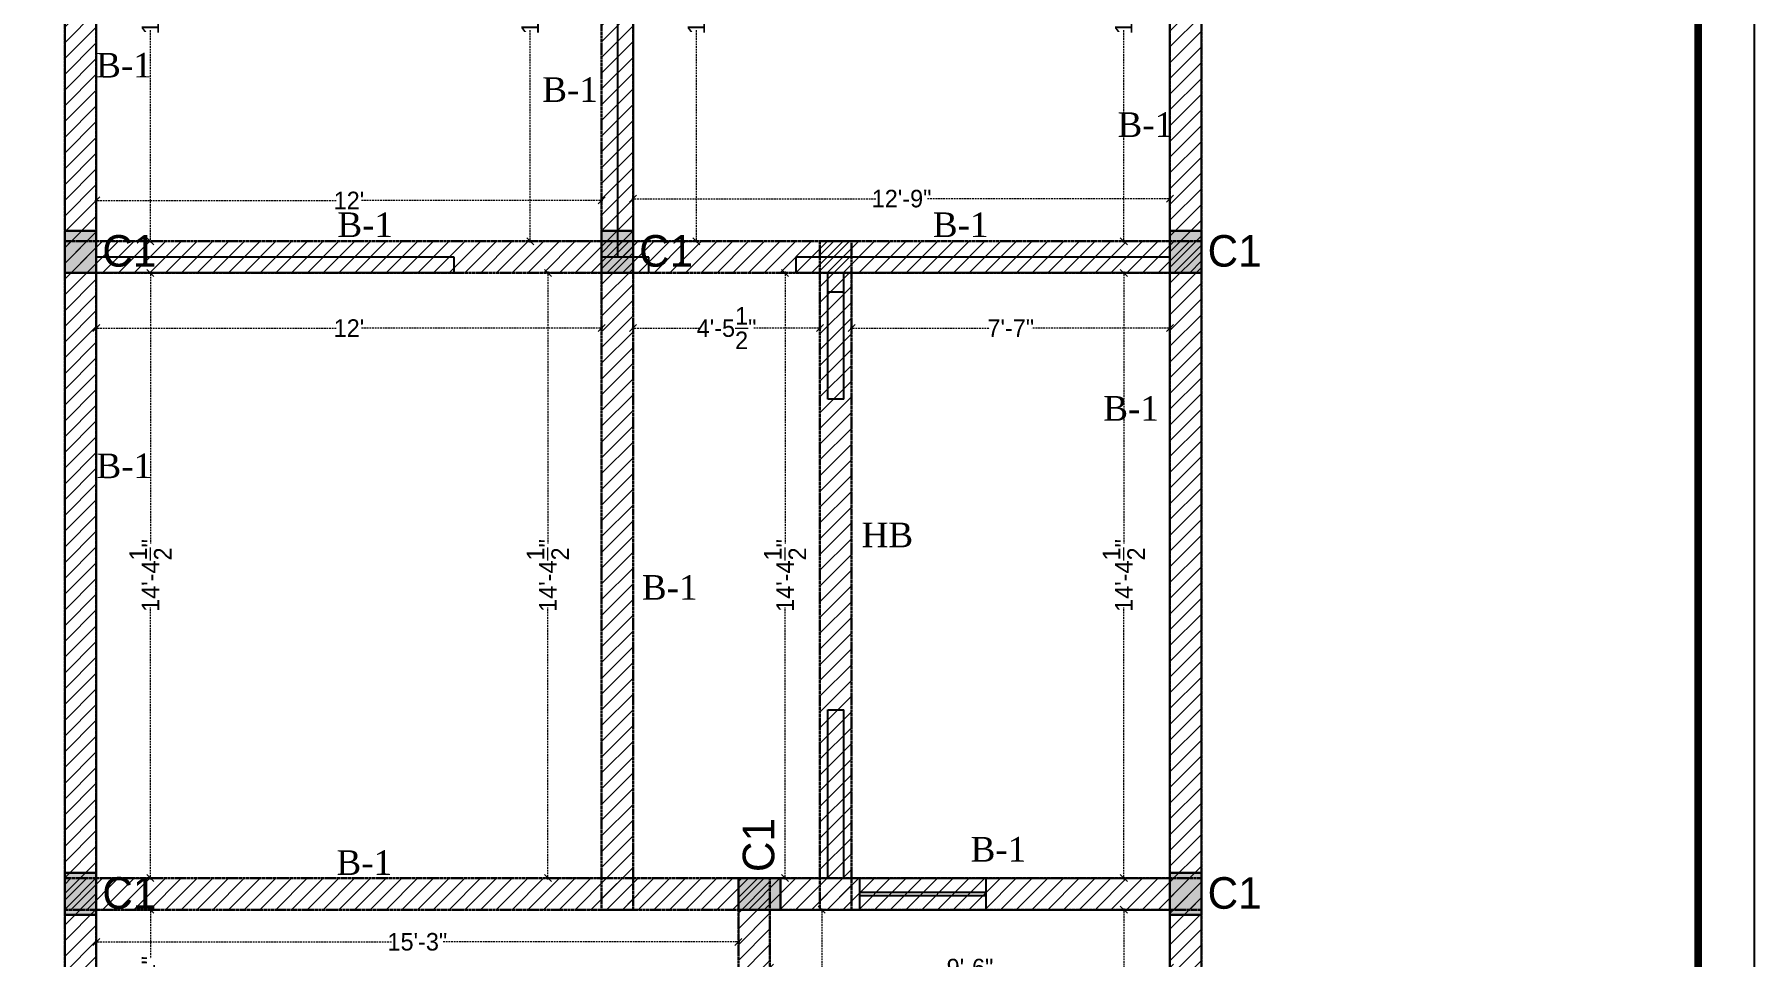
# Model space of a CAD drawing. Header units: millimetres. Extents: x -6808 to 215771, y -89660 to -16303.
# Drawn here: x 101105.7 to 101596, y -53894.8 to -53632 of the extents above; entities that cross this region are included whole.
import ezdxf

# ---------------------------------------------------------------- set-up
doc = ezdxf.new("R2010")
doc.units = ezdxf.units.MM
doc.header["$PDMODE"] = 35
doc.linetypes.add('CENTER2', pattern=[1.125, 0.75, -0.125, 0.125, -0.125])
doc.linetypes.add('DASHED', pattern=[0.75, 0.5, -0.25])
doc.layers.get('0').update_dxf_attribs({"color": 8})
doc.layers.add('beam', color=6, linetype='CENTER2', lineweight=30)
doc.layers.add('column', color=5, linetype='Continuous', lineweight=30)
doc.layers.add('Beam Text', color=6, linetype='Continuous')
doc.layers.add('FORMAT', color=7, linetype='Continuous')
doc.styles.add('SAJ', font='eurr____.ttf')
doc.styles.get("Standard").update_dxf_attribs({"font": 'times.ttf'})
doc.dimstyles.new('SAJ', dxfattribs={"dimtxt": 5, "dimasz": 2, "dimexe": 1, "dimexo": 1, "dimgap": 0.09375, "dimtad": 0, "dimdec": 1, "dimzin": 0, "dimdsep": 46, "dimlunit": 4, "dimtxsty": 'SAJ', "dimblk": 'OBLIQUE', "dimcen": 0.125, "dimdle": 0.375, "dimadec": 0, "dimazin": 0, "dimtfac": 1, "dimtdec": 1, "dimtofl": 0, "dimtmove": 0, "dimatfit": 3, "dimldrblk": 'OBLIQUE', "dimfxl": 1, "dimtolj": 1, "dimtzin": 0, "dimlwd": 5, "dimlwe": 5, "dimarcsym": 1})
pattern_1 = [(45, (2835.6205, -443.1885), (-2.24506403, 2.24506403), [])]
pattern_2 = [(45, (83481.934, -34885.1975), (-2.24506403, 2.24506403), [])]

# ---------------------------------------------------------------- blocks, each defined once
blk = doc.blocks.new('_Oblique')
at = {"color": 0, "linetype": 'ByBlock', "lineweight": -2}
blk.add_line((-0.5, -0.5), (0.5, 0.5), dxfattribs=at)
blk = doc.blocks.new('*D1902')
at = {"color": 0, "linetype": 'DASHED', "lineweight": 5, "transparency": 16777216}
for p, q in [((101113.36, -53465.97), (101089.65, -53465.97)), ((101090.65, -53465.6), (101090.65, -53816.92)), ((101090.65, -54186.35), (101090.65, -53835.02)), ((101113.36, -54185.97), (101089.65, -54185.97))]:
    blk.add_line(p, q, dxfattribs=at)
at = {"layer": 'Defpoints', "color": 0, "transparency": 16777216}
for p in [(101090.65, -53465.97), (101114.36, -53465.97), (101114.36, -54185.97)]:
    blk.add_point(p, dxfattribs=at)
at = {"color": 0, "lineweight": 5, "transparency": 16777216, "xscale": 2, "yscale": 2, "zscale": 2}
for p, rotation in [((101090.65, -53465.97), 90), ((101090.65, -54185.97), 270)]:
    blk.add_blockref('_Oblique', p, dxfattribs=dict(at, rotation=rotation))
at = {"color": 0, "transparency": 16777216, "insert": (101090.65, -53825.97), "char_height": 12, "attachment_point": 5, "rotation": 90, "style": 'SAJ'}
blk.add_mtext("\\A1;60'", dxfattribs=at)
blk = doc.blocks.new('c1')
at = {"layer": 'column'}
blk.add_hatch(color=256, dxfattribs=at).paths.add_polyline_path([(58376.49, -43564.36), (58385.49, -43564.36), (58385.49, -43552.36), (58376.49, -43552.36)])
for p, q in [((58376.49, -43552.36), (58376.49, -43564.36)), ((58376.49, -43552.36), (58385.49, -43552.36)), ((58385.49, -43564.36), (58385.49, -43552.36)), ((58376.49, -43564.36), (58385.49, -43564.36))]:
    blk.add_line(p, q, dxfattribs=at)
blk = doc.blocks.new('*D1867')
at = {"layer": 'Beam Text', "color": 0, "linetype": 'DASHED', "lineweight": 5, "transparency": 16777216}
for p, q in [((101428.36, -53555.97), (101415.2, -53555.97)), ((101416.2, -53555.6), (101416.2, -53616.18)), ((101416.2, -53691.35), (101416.2, -53630.76)), ((101428.36, -53690.97), (101415.2, -53690.97))]:
    blk.add_line(p, q, dxfattribs=at)
at = {"layer": 'Defpoints', "color": 0, "linetype": 'Continuous', "transparency": 16777216}
for p in [(101429.36, -53555.97), (101416.2, -53690.97), (101429.36, -53690.97)]:
    blk.add_point(p, dxfattribs=at)
at = {"layer": 'Beam Text', "color": 0, "linetype": 'Continuous', "lineweight": 5, "transparency": 16777216, "xscale": 2, "yscale": 2, "zscale": 2}
for p, rotation in [((101416.2, -53555.97), 90), ((101416.2, -53690.97), 270)]:
    blk.add_blockref('_Oblique', p, dxfattribs=dict(at, rotation=rotation))
at = {"layer": 'Beam Text', "color": 0, "linetype": 'Continuous', "lineweight": 18, "transparency": 16777216, "insert": (101416.2, -53623.47), "char_height": 5, "attachment_point": 5, "rotation": 90, "style": 'SAJ'}
blk.add_mtext('\\A1;11\'-3"', dxfattribs=at)
blk = doc.blocks.new('*D1868')
at = {"layer": 'Beam Text', "color": 0, "linetype": 'DASHED', "lineweight": 5, "transparency": 16777216}
for p, q in [((101428.36, -53699.97), (101415.2, -53699.97)), ((101416.2, -53699.6), (101416.2, -53777.12)), ((101416.2, -53872.85), (101416.2, -53795.32)), ((101428.36, -53872.47), (101415.2, -53872.47))]:
    blk.add_line(p, q, dxfattribs=at)
at = {"layer": 'Defpoints', "color": 0, "linetype": 'Continuous', "transparency": 16777216}
for p in [(101429.36, -53699.97), (101416.2, -53872.47), (101429.36, -53872.47)]:
    blk.add_point(p, dxfattribs=at)
at = {"layer": 'Beam Text', "color": 0, "linetype": 'Continuous', "lineweight": 5, "transparency": 16777216, "xscale": 2, "yscale": 2, "zscale": 2}
for p, rotation in [((101416.2, -53699.97), 90), ((101416.2, -53872.47), 270)]:
    blk.add_blockref('_Oblique', p, dxfattribs=dict(at, rotation=rotation))
at = {"layer": 'Beam Text', "color": 0, "linetype": 'Continuous', "lineweight": 18, "transparency": 16777216, "insert": (101416.2, -53786.22), "char_height": 5, "attachment_point": 5, "rotation": 90, "style": 'SAJ'}
blk.add_mtext('\\A1;14\'-4{\\H1x;\\S1/2;}"', dxfattribs=at)
blk = doc.blocks.new('*D1869')
at = {"layer": 'Beam Text', "color": 0, "linetype": 'DASHED', "lineweight": 5, "transparency": 16777216}
for p, q in [((101428.36, -53881.47), (101415.2, -53881.47)), ((101416.2, -53881.1), (101416.2, -53965.86)), ((101416.2, -54072.35), (101416.2, -53987.58)), ((101428.36, -54071.97), (101415.2, -54071.97))]:
    blk.add_line(p, q, dxfattribs=at)
at = {"layer": 'Defpoints', "color": 0, "linetype": 'Continuous', "transparency": 16777216}
for p in [(101429.36, -53881.47), (101416.2, -54071.97), (101429.36, -54071.97)]:
    blk.add_point(p, dxfattribs=at)
at = {"layer": 'Beam Text', "color": 0, "linetype": 'Continuous', "lineweight": 5, "transparency": 16777216, "xscale": 2, "yscale": 2, "zscale": 2}
for p, rotation in [((101416.2, -53881.47), 90), ((101416.2, -54071.97), 270)]:
    blk.add_blockref('_Oblique', p, dxfattribs=dict(at, rotation=rotation))
at = {"layer": 'Beam Text', "color": 0, "linetype": 'Continuous', "lineweight": 18, "transparency": 16777216, "insert": (101416.2, -53976.72), "char_height": 5, "attachment_point": 5, "rotation": 90, "style": 'SAJ'}
blk.add_mtext('\\A1;15\'-10{\\H1x;\\S1/2;}"', dxfattribs=at)
blk = doc.blocks.new('*D1871')
at = {"layer": 'Beam Text', "color": 0, "linetype": 'DASHED', "lineweight": 5, "transparency": 16777216}
for p, q in [((101124.36, -53555.97), (101139.8, -53555.97)), ((101138.8, -53555.6), (101138.8, -53616.18)), ((101138.8, -53691.35), (101138.8, -53630.76)), ((101124.36, -53690.97), (101139.8, -53690.97))]:
    blk.add_line(p, q, dxfattribs=at)
at = {"layer": 'Defpoints', "color": 0, "linetype": 'Continuous', "transparency": 16777216}
for p in [(101123.36, -53555.97), (101123.36, -53690.97), (101138.8, -53690.97)]:
    blk.add_point(p, dxfattribs=at)
at = {"layer": 'Beam Text', "color": 0, "linetype": 'Continuous', "lineweight": 5, "transparency": 16777216, "xscale": 2, "yscale": 2, "zscale": 2}
for p, rotation in [((101138.8, -53555.97), 90), ((101138.8, -53690.97), 270)]:
    blk.add_blockref('_Oblique', p, dxfattribs=dict(at, rotation=rotation))
at = {"layer": 'Beam Text', "color": 0, "linetype": 'Continuous', "lineweight": 18, "transparency": 16777216, "insert": (101138.8, -53623.47), "char_height": 5, "attachment_point": 5, "rotation": 90, "style": 'SAJ'}
blk.add_mtext('\\A1;11\'-3"', dxfattribs=at)
blk = doc.blocks.new('*D1872')
at = {"layer": 'Beam Text', "color": 0, "linetype": 'DASHED', "lineweight": 5, "transparency": 16777216}
for p, q in [((101124.36, -53699.97), (101139.8, -53699.97)), ((101138.8, -53699.6), (101138.8, -53777.12)), ((101138.8, -53872.85), (101138.8, -53795.32)), ((101124.36, -53872.47), (101139.8, -53872.47))]:
    blk.add_line(p, q, dxfattribs=at)
at = {"layer": 'Defpoints', "color": 0, "linetype": 'Continuous', "transparency": 16777216}
for p in [(101123.36, -53699.97), (101123.36, -53872.47), (101138.8, -53872.47)]:
    blk.add_point(p, dxfattribs=at)
at = {"layer": 'Beam Text', "color": 0, "linetype": 'Continuous', "lineweight": 5, "transparency": 16777216, "xscale": 2, "yscale": 2, "zscale": 2}
for p, rotation in [((101138.8, -53699.97), 90), ((101138.8, -53872.47), 270)]:
    blk.add_blockref('_Oblique', p, dxfattribs=dict(at, rotation=rotation))
at = {"layer": 'Beam Text', "color": 0, "linetype": 'Continuous', "lineweight": 18, "transparency": 16777216, "insert": (101138.8, -53786.22), "char_height": 5, "attachment_point": 5, "rotation": 90, "style": 'SAJ'}
blk.add_mtext('\\A1;14\'-4{\\H1x;\\S1/2;}"', dxfattribs=at)
blk = doc.blocks.new('*D1877')
at = {"layer": 'Beam Text', "color": 0, "linetype": 'DASHED', "lineweight": 5, "transparency": 16777216}
for p, q in [((101315.36, -53882.47), (101315.36, -53899)), ((101429.36, -53882.47), (101429.36, -53899)), ((101314.98, -53898), (101366.39, -53898)), ((101429.73, -53898), (101378.33, -53898))]:
    blk.add_line(p, q, dxfattribs=at)
at = {"layer": 'Defpoints', "color": 0, "linetype": 'Continuous', "transparency": 16777216}
for p in [(101315.36, -53881.47), (101429.36, -53881.47), (101429.36, -53898)]:
    blk.add_point(p, dxfattribs=at)
at = {"layer": 'Beam Text', "color": 0, "linetype": 'Continuous', "lineweight": 5, "transparency": 16777216, "xscale": 2, "yscale": 2, "zscale": 2, "rotation": 180}
blk.add_blockref('_Oblique', (101315.36, -53898), dxfattribs=at)
at = {"layer": 'Beam Text', "color": 0, "linetype": 'Continuous', "lineweight": 5, "transparency": 16777216, "xscale": 2, "yscale": 2, "zscale": 2}
blk.add_blockref('_Oblique', (101429.36, -53898), dxfattribs=at)
at = {"layer": 'Beam Text', "color": 0, "linetype": 'Continuous', "lineweight": 18, "transparency": 16777216, "insert": (101372.36, -53898), "char_height": 5, "attachment_point": 5, "style": 'SAJ'}
blk.add_mtext('\\A1;9\'-6"', dxfattribs=at)
blk = doc.blocks.new('*D1880')
at = {"layer": 'Beam Text', "color": 0, "linetype": 'DASHED', "lineweight": 5, "transparency": 16777216}
for p, q in [((101316.36, -53881.47), (101331.11, -53881.47)), ((101330.11, -53881.1), (101330.11, -53965.86)), ((101330.11, -54072.35), (101330.11, -53987.58)), ((101316.36, -54071.97), (101331.11, -54071.97))]:
    blk.add_line(p, q, dxfattribs=at)
at = {"layer": 'Defpoints', "color": 0, "linetype": 'Continuous', "transparency": 16777216}
for p in [(101315.36, -53881.47), (101315.36, -54071.97), (101330.11, -54071.97)]:
    blk.add_point(p, dxfattribs=at)
at = {"layer": 'Beam Text', "color": 0, "linetype": 'Continuous', "lineweight": 5, "transparency": 16777216, "xscale": 2, "yscale": 2, "zscale": 2}
for p, rotation in [((101330.11, -53881.47), 90), ((101330.11, -54071.97), 270)]:
    blk.add_blockref('_Oblique', p, dxfattribs=dict(at, rotation=rotation))
at = {"layer": 'Beam Text', "color": 0, "linetype": 'Continuous', "lineweight": 18, "transparency": 16777216, "insert": (101330.11, -53976.72), "char_height": 5, "attachment_point": 5, "rotation": 90, "style": 'SAJ'}
blk.add_mtext('\\A1;15\'-10{\\H1x;\\S1/2;}"', dxfattribs=at)
blk = doc.blocks.new('*D1883')
at = {"layer": 'Beam Text', "color": 0, "linetype": 'DASHED', "lineweight": 5, "transparency": 16777216}
for p, q in [((101123.36, -53700.97), (101123.36, -53716.71)), ((101267.36, -53700.97), (101267.36, -53716.71)), ((101122.98, -53715.71), (101191.97, -53715.71)), ((101267.73, -53715.71), (101198.74, -53715.71))]:
    blk.add_line(p, q, dxfattribs=at)
at = {"layer": 'Defpoints', "color": 0, "linetype": 'Continuous', "transparency": 16777216}
for p in [(101123.36, -53699.97), (101267.36, -53699.97), (101267.36, -53715.71)]:
    blk.add_point(p, dxfattribs=at)
at = {"layer": 'Beam Text', "color": 0, "linetype": 'Continuous', "lineweight": 5, "transparency": 16777216, "xscale": 2, "yscale": 2, "zscale": 2, "rotation": 180}
blk.add_blockref('_Oblique', (101123.36, -53715.71), dxfattribs=at)
at = {"layer": 'Beam Text', "color": 0, "linetype": 'Continuous', "lineweight": 5, "transparency": 16777216, "xscale": 2, "yscale": 2, "zscale": 2}
blk.add_blockref('_Oblique', (101267.36, -53715.71), dxfattribs=at)
at = {"layer": 'Beam Text', "color": 0, "linetype": 'Continuous', "lineweight": 18, "transparency": 16777216, "insert": (101195.36, -53715.71), "char_height": 5, "attachment_point": 5, "style": 'SAJ'}
blk.add_mtext("\\A1;12'", dxfattribs=at)
blk = doc.blocks.new('*D1884')
at = {"layer": 'Beam Text', "color": 0, "linetype": 'DASHED', "lineweight": 5, "transparency": 16777216}
for p, q in [((101338.61, -53700.97), (101338.61, -53716.71)), ((101429.36, -53700.97), (101429.36, -53716.71)), ((101338.23, -53715.71), (101378, -53715.71)), ((101429.73, -53715.71), (101389.96, -53715.71))]:
    blk.add_line(p, q, dxfattribs=at)
at = {"layer": 'Defpoints', "color": 0, "linetype": 'Continuous', "transparency": 16777216}
for p in [(101338.61, -53699.97), (101429.36, -53699.97), (101429.36, -53715.71)]:
    blk.add_point(p, dxfattribs=at)
at = {"layer": 'Beam Text', "color": 0, "linetype": 'Continuous', "lineweight": 5, "transparency": 16777216, "xscale": 2, "yscale": 2, "zscale": 2, "rotation": 180}
blk.add_blockref('_Oblique', (101338.61, -53715.71), dxfattribs=at)
at = {"layer": 'Beam Text', "color": 0, "linetype": 'Continuous', "lineweight": 5, "transparency": 16777216, "xscale": 2, "yscale": 2, "zscale": 2}
blk.add_blockref('_Oblique', (101429.36, -53715.71), dxfattribs=at)
at = {"layer": 'Beam Text', "color": 0, "linetype": 'Continuous', "lineweight": 18, "transparency": 16777216, "insert": (101383.98, -53715.71), "char_height": 5, "attachment_point": 5, "style": 'SAJ'}
blk.add_mtext('\\A1;7\'-7"', dxfattribs=at)
blk = doc.blocks.new('*D1885')
at = {"layer": 'Beam Text', "color": 0, "linetype": 'DASHED', "lineweight": 5, "transparency": 16777216}
for p, q in [((101266.36, -53555.97), (101246.04, -53555.97)), ((101247.04, -53555.6), (101247.04, -53616.18)), ((101247.04, -53691.35), (101247.04, -53630.76)), ((101266.36, -53690.97), (101246.04, -53690.97))]:
    blk.add_line(p, q, dxfattribs=at)
at = {"layer": 'Defpoints', "color": 0, "linetype": 'Continuous', "transparency": 16777216}
for p in [(101267.36, -53555.97), (101247.04, -53690.97), (101267.36, -53690.97)]:
    blk.add_point(p, dxfattribs=at)
at = {"layer": 'Beam Text', "color": 0, "linetype": 'Continuous', "lineweight": 5, "transparency": 16777216, "xscale": 2, "yscale": 2, "zscale": 2}
for p, rotation in [((101247.04, -53555.97), 90), ((101247.04, -53690.97), 270)]:
    blk.add_blockref('_Oblique', p, dxfattribs=dict(at, rotation=rotation))
at = {"layer": 'Beam Text', "color": 0, "linetype": 'Continuous', "lineweight": 18, "transparency": 16777216, "insert": (101247.04, -53623.47), "char_height": 5, "attachment_point": 5, "rotation": 90, "style": 'SAJ'}
blk.add_mtext('\\A1;11\'-3"', dxfattribs=at)
blk = doc.blocks.new('*D1860')
at = {"layer": 'Beam Text', "color": 0, "linetype": 'DASHED', "lineweight": 5, "transparency": 16777216}
for p, q in [((101276.36, -53700.97), (101276.36, -53716.71)), ((101329.61, -53700.97), (101329.61, -53716.71)), ((101275.98, -53715.71), (101295.24, -53715.71)), ((101329.98, -53715.71), (101310.72, -53715.71))]:
    blk.add_line(p, q, dxfattribs=at)
at = {"layer": 'Defpoints', "color": 0, "linetype": 'Continuous', "transparency": 16777216}
for p in [(101276.36, -53699.97), (101329.61, -53699.97), (101329.61, -53715.71)]:
    blk.add_point(p, dxfattribs=at)
at = {"layer": 'Beam Text', "color": 0, "linetype": 'Continuous', "lineweight": 5, "transparency": 16777216, "xscale": 2, "yscale": 2, "zscale": 2, "rotation": 180}
blk.add_blockref('_Oblique', (101276.36, -53715.71), dxfattribs=at)
at = {"layer": 'Beam Text', "color": 0, "linetype": 'Continuous', "lineweight": 5, "transparency": 16777216, "xscale": 2, "yscale": 2, "zscale": 2}
blk.add_blockref('_Oblique', (101329.61, -53715.71), dxfattribs=at)
at = {"layer": 'Beam Text', "color": 0, "linetype": 'Continuous', "lineweight": 18, "transparency": 16777216, "insert": (101302.98, -53715.71), "char_height": 5, "attachment_point": 5, "style": 'SAJ'}
blk.add_mtext('\\A1;4\'-5{\\H1x;\\S1/2;}"', dxfattribs=at)
blk = doc.blocks.new('*D1886')
at = {"layer": 'Beam Text', "color": 0, "linetype": 'DASHED', "lineweight": 5, "transparency": 16777216}
for p, q in [((101122.98, -53679.34), (101191.97, -53679.34)), ((101123.36, -53689.97), (101123.36, -53678.34)), ((101267.73, -53679.34), (101198.74, -53679.34)), ((101267.36, -53689.97), (101267.36, -53678.34))]:
    blk.add_line(p, q, dxfattribs=at)
at = {"layer": 'Defpoints', "color": 0, "linetype": 'Continuous', "transparency": 16777216}
for p in [(101267.36, -53679.34), (101123.36, -53690.97), (101267.36, -53690.97)]:
    blk.add_point(p, dxfattribs=at)
at = {"layer": 'Beam Text', "color": 0, "linetype": 'Continuous', "lineweight": 5, "transparency": 16777216, "xscale": 2, "yscale": 2, "zscale": 2, "rotation": 180}
blk.add_blockref('_Oblique', (101123.36, -53679.34), dxfattribs=at)
at = {"layer": 'Beam Text', "color": 0, "linetype": 'Continuous', "lineweight": 5, "transparency": 16777216, "xscale": 2, "yscale": 2, "zscale": 2}
blk.add_blockref('_Oblique', (101267.36, -53679.34), dxfattribs=at)
at = {"layer": 'Beam Text', "color": 0, "linetype": 'Continuous', "lineweight": 18, "transparency": 16777216, "insert": (101195.36, -53679.34), "char_height": 5, "attachment_point": 5, "style": 'SAJ'}
blk.add_mtext("\\A1;12'", dxfattribs=at)
blk = doc.blocks.new('*D1887')
at = {"layer": 'Beam Text', "color": 0, "linetype": 'DASHED', "lineweight": 5, "transparency": 16777216}
for p, q in [((101275.98, -53678.84), (101345.57, -53678.84)), ((101276.36, -53689.97), (101276.36, -53677.84)), ((101429.73, -53678.84), (101360.14, -53678.84)), ((101429.36, -53689.97), (101429.36, -53677.84))]:
    blk.add_line(p, q, dxfattribs=at)
at = {"layer": 'Defpoints', "color": 0, "linetype": 'Continuous', "transparency": 16777216}
for p in [(101429.36, -53678.84), (101276.36, -53690.97), (101429.36, -53690.97)]:
    blk.add_point(p, dxfattribs=at)
at = {"layer": 'Beam Text', "color": 0, "linetype": 'Continuous', "lineweight": 5, "transparency": 16777216, "xscale": 2, "yscale": 2, "zscale": 2, "rotation": 180}
blk.add_blockref('_Oblique', (101276.36, -53678.84), dxfattribs=at)
at = {"layer": 'Beam Text', "color": 0, "linetype": 'Continuous', "lineweight": 5, "transparency": 16777216, "xscale": 2, "yscale": 2, "zscale": 2}
blk.add_blockref('_Oblique', (101429.36, -53678.84), dxfattribs=at)
at = {"layer": 'Beam Text', "color": 0, "linetype": 'Continuous', "lineweight": 18, "transparency": 16777216, "insert": (101352.86, -53678.84), "char_height": 5, "attachment_point": 5, "style": 'SAJ'}
blk.add_mtext('\\A1;12\'-9"', dxfattribs=at)
blk = doc.blocks.new('*D1859')
at = {"layer": 'Beam Text', "color": 0, "linetype": 'DASHED', "lineweight": 5, "transparency": 16777216}
for p, q in [((101277.36, -53555.97), (101295.41, -53555.97)), ((101294.41, -53555.6), (101294.41, -53616.18)), ((101294.41, -53691.35), (101294.41, -53630.76)), ((101277.36, -53690.97), (101295.41, -53690.97))]:
    blk.add_line(p, q, dxfattribs=at)
at = {"layer": 'Defpoints', "color": 0, "linetype": 'Continuous', "transparency": 16777216}
for p in [(101276.36, -53555.97), (101276.36, -53690.97), (101294.41, -53690.97)]:
    blk.add_point(p, dxfattribs=at)
at = {"layer": 'Beam Text', "color": 0, "linetype": 'Continuous', "lineweight": 5, "transparency": 16777216, "xscale": 2, "yscale": 2, "zscale": 2}
for p, rotation in [((101294.41, -53555.97), 90), ((101294.41, -53690.97), 270)]:
    blk.add_blockref('_Oblique', p, dxfattribs=dict(at, rotation=rotation))
at = {"layer": 'Beam Text', "color": 0, "linetype": 'Continuous', "lineweight": 18, "transparency": 16777216, "insert": (101294.41, -53623.47), "char_height": 5, "attachment_point": 5, "rotation": 90, "style": 'SAJ'}
blk.add_mtext('\\A1;11\'-3"', dxfattribs=at)
blk = doc.blocks.new('*D1888')
at = {"layer": 'Beam Text', "color": 0, "linetype": 'DASHED', "lineweight": 5, "transparency": 16777216}
for p, q in [((101266.36, -53699.97), (101251.05, -53699.97)), ((101252.05, -53699.6), (101252.05, -53777.12)), ((101252.05, -53872.85), (101252.05, -53795.32)), ((101266.36, -53872.47), (101251.05, -53872.47))]:
    blk.add_line(p, q, dxfattribs=at)
at = {"layer": 'Defpoints', "color": 0, "linetype": 'Continuous', "transparency": 16777216}
for p in [(101267.36, -53699.97), (101252.05, -53872.47), (101267.36, -53872.47)]:
    blk.add_point(p, dxfattribs=at)
at = {"layer": 'Beam Text', "color": 0, "linetype": 'Continuous', "lineweight": 5, "transparency": 16777216, "xscale": 2, "yscale": 2, "zscale": 2}
for p, rotation in [((101252.05, -53699.97), 90), ((101252.05, -53872.47), 270)]:
    blk.add_blockref('_Oblique', p, dxfattribs=dict(at, rotation=rotation))
at = {"layer": 'Beam Text', "color": 0, "linetype": 'Continuous', "lineweight": 18, "transparency": 16777216, "insert": (101252.05, -53786.22), "char_height": 5, "attachment_point": 5, "rotation": 90, "style": 'SAJ'}
blk.add_mtext('\\A1;14\'-4{\\H1x;\\S1/2;}"', dxfattribs=at)
blk = doc.blocks.new('*D1889')
at = {"layer": 'Beam Text', "color": 0, "linetype": 'DASHED', "lineweight": 5, "transparency": 16777216}
for p, q in [((101328.61, -53699.97), (101318.66, -53699.97)), ((101319.66, -53699.6), (101319.66, -53777.12)), ((101319.66, -53872.85), (101319.66, -53795.32)), ((101328.61, -53872.47), (101318.66, -53872.47))]:
    blk.add_line(p, q, dxfattribs=at)
at = {"layer": 'Defpoints', "color": 0, "linetype": 'Continuous', "transparency": 16777216}
for p in [(101329.61, -53699.97), (101319.66, -53872.47), (101329.61, -53872.47)]:
    blk.add_point(p, dxfattribs=at)
at = {"layer": 'Beam Text', "color": 0, "linetype": 'Continuous', "lineweight": 5, "transparency": 16777216, "xscale": 2, "yscale": 2, "zscale": 2}
for p, rotation in [((101319.66, -53699.97), 90), ((101319.66, -53872.47), 270)]:
    blk.add_blockref('_Oblique', p, dxfattribs=dict(at, rotation=rotation))
at = {"layer": 'Beam Text', "color": 0, "linetype": 'Continuous', "lineweight": 18, "transparency": 16777216, "insert": (101319.66, -53786.22), "char_height": 5, "attachment_point": 5, "rotation": 90, "style": 'SAJ'}
blk.add_mtext('\\A1;14\'-4{\\H1x;\\S1/2;}"', dxfattribs=at)
blk = doc.blocks.new('*D1890')
at = {"layer": 'Beam Text', "color": 0, "linetype": 'DASHED', "lineweight": 5, "transparency": 16777216}
for p, q in [((101124.36, -53881.47), (101139.8, -53881.47)), ((101138.8, -53881.1), (101138.8, -53895.36)), ((101138.8, -53921.6), (101138.8, -53907.33)), ((101124.36, -53921.22), (101139.8, -53921.22))]:
    blk.add_line(p, q, dxfattribs=at)
at = {"layer": 'Defpoints', "color": 0, "linetype": 'Continuous', "transparency": 16777216}
for p in [(101123.36, -53881.47), (101123.36, -53921.22), (101138.8, -53921.22)]:
    blk.add_point(p, dxfattribs=at)
at = {"layer": 'Beam Text', "color": 0, "linetype": 'Continuous', "lineweight": 5, "transparency": 16777216, "xscale": 2, "yscale": 2, "zscale": 2}
for p, rotation in [((101138.8, -53881.47), 90), ((101138.8, -53921.22), 270)]:
    blk.add_blockref('_Oblique', p, dxfattribs=dict(at, rotation=rotation))
at = {"layer": 'Beam Text', "color": 0, "linetype": 'Continuous', "lineweight": 18, "transparency": 16777216, "insert": (101138.8, -53901.35), "char_height": 5, "attachment_point": 5, "rotation": 90, "style": 'SAJ'}
blk.add_mtext('\\A1;3\'-4"', dxfattribs=at)
blk = doc.blocks.new('*D1891')
at = {"layer": 'Beam Text', "color": 0, "linetype": 'DASHED', "lineweight": 5, "transparency": 16777216}
for p, q in [((101123.36, -53882.47), (101123.36, -53891.64)), ((101306.36, -53882.47), (101306.36, -53891.64)), ((101122.98, -53890.64), (101207.57, -53890.64)), ((101306.73, -53890.64), (101222.14, -53890.64))]:
    blk.add_line(p, q, dxfattribs=at)
at = {"layer": 'Defpoints', "color": 0, "linetype": 'Continuous', "transparency": 16777216}
for p in [(101123.36, -53881.47), (101306.36, -53881.47), (101123.36, -53890.64)]:
    blk.add_point(p, dxfattribs=at)
at = {"layer": 'Beam Text', "color": 0, "linetype": 'Continuous', "lineweight": 5, "transparency": 16777216, "xscale": 2, "yscale": 2, "zscale": 2}
for p, rotation in [((101123.36, -53890.64), 180.0000000000068), ((101306.36, -53890.64), 6.794564910705958e-12)]:
    blk.add_blockref('_Oblique', p, dxfattribs=dict(at, rotation=rotation))
at = {"layer": 'Beam Text', "color": 0, "linetype": 'Continuous', "lineweight": 18, "transparency": 16777216, "insert": (101214.86, -53890.64), "char_height": 5, "attachment_point": 5, "style": 'SAJ'}
blk.add_mtext('\\A1;15\'-3"', dxfattribs=at)

msp = doc.modelspace()

# ---------------------------------------------------------------- hatches: boundary and pattern name
at = {"layer": 'beam', "linetype": 'Continuous', "lineweight": 18}
h = msp.add_hatch(dxfattribs=at)
h.set_pattern_fill('ANSI31', color=256, style=0)
h.set_pattern_definition(pattern_1)
h.paths.add_polyline_path([(101123.358, -53465.97), (101114.358, -53465.97), (101114.358, -54185.97), (101123.358, -54185.97)])
h = msp.add_hatch(dxfattribs=at)
h.set_pattern_fill('ANSI31', color=256, style=0)
h.set_pattern_definition(pattern_2)
h.paths.add_polyline_path([(101438.358, -53465.97), (101429.358, -53465.97), (101429.358, -54185.97), (101438.358, -54185.97)])
h = msp.add_hatch(dxfattribs=at)
h.set_pattern_fill('ANSI31', color=256, style=0)
h.set_pattern_definition(pattern_1)
h.paths.add_polyline_path([(101276.358, -53546.97), (101267.358, -53546.97), (101267.358, -53699.97), (101276.358, -53699.97)])
h = msp.add_hatch(dxfattribs=at)
h.set_pattern_fill('ANSI31', color=256, style=0)
h.set_pattern_definition(pattern_1)
h.paths.add_polyline_path([(101438.358, -53690.97), (101114.358, -53690.97), (101114.358, -53699.97), (101438.358, -53699.97)])
h = msp.add_hatch(dxfattribs=at)
h.set_pattern_fill('ANSI31', color=256, style=0)
h.set_pattern_definition(pattern_2)
h.paths.add_polyline_path([(101276.358, -53690.97), (101267.358, -53690.97), (101267.358, -53881.47), (101276.358, -53881.47)])
h = msp.add_hatch(dxfattribs=at)
h.set_pattern_fill('ANSI31', color=252, style=0)
h.set_pattern_definition(pattern_2)
h.paths.add_polyline_path([(101338.608, -53690.97), (101329.608, -53690.97), (101329.608, -53881.47), (101338.608, -53881.47)])
h = msp.add_hatch(dxfattribs=at)
h.set_pattern_fill('ANSI31', color=256, style=0)
h.set_pattern_definition(pattern_2)
h.paths.add_polyline_path([(101438.358, -53872.47), (101114.358, -53872.47), (101114.358, -53881.47), (101438.358, -53881.47)])
h = msp.add_hatch(dxfattribs=at)
h.set_pattern_fill('ANSI31', color=256, style=0)
h.set_pattern_definition(pattern_1)
h.paths.add_polyline_path([(101315.358, -53872.47), (101306.358, -53872.47), (101306.358, -54080.97), (101315.358, -54080.97)])

# ---------------------------------------------------------------- linework, layer by layer
for p, q in [((101123.358, -53474.97), (101123.358, -54176.97)), ((101429.358, -54176.97), (101429.358, -53474.97)), ((101271.858, -53551.47), (101271.858, -53695.47)), ((101276.358, -53551.47), (101276.358, -53695.47)), ((101225.358, -53695.47), (101123.358, -53695.47)), ((101225.358, -53699.97), (101225.358, -53695.47)), ((101280.858, -53695.47), (101267.358, -53695.47)), ((101267.358, -53699.97), (101267.358, -53695.47)), ((101280.858, -53699.97), (101280.858, -53695.47)), ((101429.358, -53695.47), (101322.858, -53695.47)), ((101322.858, -53699.97), (101322.858, -53695.47)), ((101225.358, -53699.97), (101123.358, -53699.97)), ((101280.858, -53699.97), (101267.358, -53699.97)), ((101429.358, -53699.97), (101322.858, -53699.97)), ((101331.858, -53735.97), (101331.858, -53699.97)), ((101336.358, -53735.97), (101336.358, -53699.97)), ((101331.858, -53705.35), (101336.358, -53705.35)), ((101336.358, -53735.97), (101331.858, -53735.97)), ((101331.858, -53872.47), (101331.858, -53824.47)), ((101331.858, -53824.47), (101336.358, -53824.47)), ((101336.358, -53872.47), (101336.358, -53824.47)), ((101336.358, -53872.47), (101336.358, -53848.47)), ((101306.358, -53881.47), (101306.358, -53872.47)), ((101306.358, -53872.47), (101340.858, -53872.47)), ((101340.858, -53872.47), (101340.858, -53881.47)), ((101340.858, -53872.47), (101376.858, -53872.47)), ((101376.858, -53872.47), (101429.358, -53872.47)), ((101376.858, -53872.47), (101376.858, -53881.47)), ((101340.858, -53876.47), (101376.858, -53876.47)), ((101340.858, -53877.47), (101376.858, -53877.47)), ((101315.358, -53881.47), (101306.358, -53881.47)), ((101315.358, -53881.47), (101340.858, -53881.47)), ((101340.858, -53881.47), (101376.858, -53881.47)), ((101376.858, -53881.47), (101429.358, -53881.47))]:
    msp.add_line(p, q)
msp.add_lwpolyline([(101426.358, -54185.97), (101438.358, -54185.97), (101438.358, -53465.97), (101114.358, -53465.97), (101114.358, -54185.97), (101132.358, -54185.97)])
at = {"layer": 'beam'}
for points in [[(101114.358, -53465.97), (101123.358, -53465.97), (101123.358, -54185.97), (101114.358, -54185.97)], [(101429.358, -53465.97), (101438.358, -53465.97), (101438.358, -54185.97), (101429.358, -54185.97)], [(101267.358, -53699.97), (101276.358, -53699.97), (101276.358, -53546.97), (101267.358, -53546.97)], [(101114.358, -53690.97), (101438.358, -53690.97), (101438.358, -53699.97), (101114.358, -53699.97)], [(101267.358, -53881.47), (101276.358, -53881.47), (101276.358, -53690.97), (101267.358, -53690.97)], [(101114.358, -53872.47), (101438.358, -53872.47), (101438.358, -53881.47), (101114.358, -53881.47)], [(101306.358, -54080.97), (101315.358, -54080.97), (101315.358, -53872.47), (101306.358, -53872.47)]]:
    msp.add_lwpolyline(points, close=True, dxfattribs=at)
at = {"layer": 'beam', "color": 252}
msp.add_lwpolyline([(101329.608, -53881.47), (101338.608, -53881.47), (101338.608, -53690.97), (101329.608, -53690.97)], close=True, dxfattribs=at)
at = {"layer": 'FORMAT', "color": 0}
msp.add_lwpolyline([(100832.127, -53372.74), (100832.127, -54457.39), (101595.965, -54457.39), (101595.965, -53372.74)], close=True, dxfattribs=at)
msp.add_lwpolyline([(100832.127, -53372.74), (100832.127, -54457.39), (101595.965, -54457.39), (101595.965, -53372.74)], close=True, dxfattribs=at)
at = {"layer": 'FORMAT', "color": 0, "const_width": 2.24}
msp.add_lwpolyline([(100848.204, -53388.817), (100848.204, -54441.313), (101579.888, -54441.313), (101579.888, -53388.817)], close=True, dxfattribs=at)
msp.add_lwpolyline([(100848.204, -53388.817), (100848.204, -54441.313), (101579.888, -54441.313), (101579.888, -53388.817)], close=True, dxfattribs=at)

# ---------------------------------------------------------------- block references
for p in [(42737.866, -10135.609), (42890.866, -10135.609), (43052.866, -10135.609), (42737.866, -10318.609), (43052.866, -10318.609)]:
    msp.add_blockref('c1', p)
at = {"rotation": 90}
msp.add_blockref('c1', (57753.996, -112257.962), dxfattribs=at)

# ---------------------------------------------------------------- texts
at = {"char_height": 9, "width": 293.6941, "attachment_point": 1, "style": 'SAJ'}
for insert in [(101125.088, -53689.203), (101278.088, -53689.203), (101440.088, -53689.203), (101125.088, -53872.203), (101440.088, -53872.203)]:
    msp.add_mtext('\\A1;{\\fCentury Gothic|b0|i0|c0|p34;C1}', dxfattribs=dict(at, insert=insert))
at = {"insert": (101307.59, -53870.74), "char_height": 9, "width": 293.6941, "attachment_point": 1, "rotation": 90, "style": 'SAJ'}
msp.add_mtext('\\A1;{\\fCentury Gothic|b0|i0|c0|p34;C1}', dxfattribs=at)
at = {"layer": 'Beam Text', "linetype": 'ByBlock', "lineweight": 30, "ltscale": 2, "char_height": 7, "width": 109.25542, "attachment_point": 5}
for s, insert in [('B-1', (101131.233, -53640.806)), ('B-1', (101258.392, -53647.751)), ('B-1', (101422.329, -53657.745)), ('B-1', (101200.001, -53686.271)), ('B-1', (101369.689, -53686.271)), ('B-1', (101418.278, -53738.602)), ('B-1', (101131.329, -53754.993)), ('HB', (101348.804, -53774.679)), ('B-1', (101286.781, -53789.628)), ('B-1', (101380.466, -53864.27)), ('B-1', (101199.732, -53868.059))]:
    msp.add_mtext(s, dxfattribs=dict(at, insert=insert))

# ---------------------------------------------------------------- dimensions: what is measured, and where the dimension line sits
dim = msp.add_aligned_dim(p1=(101114.358, -54185.97), p2=(101114.358, -53465.97), distance=23.711, dimstyle='SAJ', override={"dimtxt": 12})
dim.commit()
dim.dimension.update_dxf_attribs({"geometry": '*D1902', "text_midpoint": (101090.647, -53825.97)})
at = {"layer": 'Beam Text', "color": 1, "linetype": 'Continuous', "lineweight": 18}
for p1, p2, distance, picture, middle in [((101123.358, -53555.97), (101123.358, -53690.97), 15.438, '*D1871', (101138.796, -53623.47)), ((101267.358, -53555.97), (101267.358, -53690.97), -20.315, '*D1885', (101247.043, -53623.47)), ((101276.358, -53555.97), (101276.358, -53690.97), 18.055, '*D1859', (101294.413, -53623.47)), ((101429.358, -53555.97), (101429.358, -53690.97), -13.156, '*D1867', (101416.201, -53623.47)), ((101123.358, -53690.97), (101267.358, -53690.97), 11.632, '*D1886', (101195.358, -53679.338)), ((101276.358, -53690.97), (101429.358, -53690.97), 12.134, '*D1887', (101352.858, -53678.836)), ((101123.358, -53699.97), (101267.358, -53699.97), -15.738, '*D1883', (101195.358, -53715.709)), ((101123.358, -53699.97), (101123.358, -53872.47), 15.438, '*D1872', (101138.796, -53786.22)), ((101267.358, -53699.97), (101267.358, -53872.47), -15.312, '*D1888', (101252.046, -53786.22)), ((101276.357689293, -53699.970138564), (101329.607689293, -53699.970138564), -15.738461663, '*D1860', (101302.982689293, -53715.708600227)), ((101329.608, -53699.97), (101329.608, -53872.47), -9.951, '*D1889', (101319.657, -53786.22)), ((101338.607689293, -53699.970138564), (101429.357689293, -53699.970138564), -15.738461663, '*D1884', (101383.982689293, -53715.708600227)), ((101429.358, -53699.97), (101429.358, -53872.47), -13.156, '*D1868', (101416.201, -53786.22)), ((101306.358, -53881.47), (101123.358, -53881.47), 9.168, '*D1891', (101214.858, -53890.638)), ((101123.357689293, -53881.470138564), (101123.357689293, -53921.220138564), 15.4382766, '*D1890', (101138.795965893, -53901.345138564)), ((101315.358, -53881.47), (101429.358, -53881.47), -16.532, '*D1877', (101372.358, -53898.002)), ((101315.358, -53881.47), (101315.358, -54071.97), 14.753, '*D1880', (101330.111, -53976.72)), ((101429.358, -53881.47), (101429.358, -54071.97), -13.156, '*D1869', (101416.201, -53976.72))]:
    dim = msp.add_aligned_dim(p1=p1, p2=p2, distance=distance, dimstyle='SAJ', dxfattribs=at)
    dim.commit()
    dim.dimension.update_dxf_attribs({"geometry": picture, "text_midpoint": middle})

doc.saveas('drawing.dxf')
